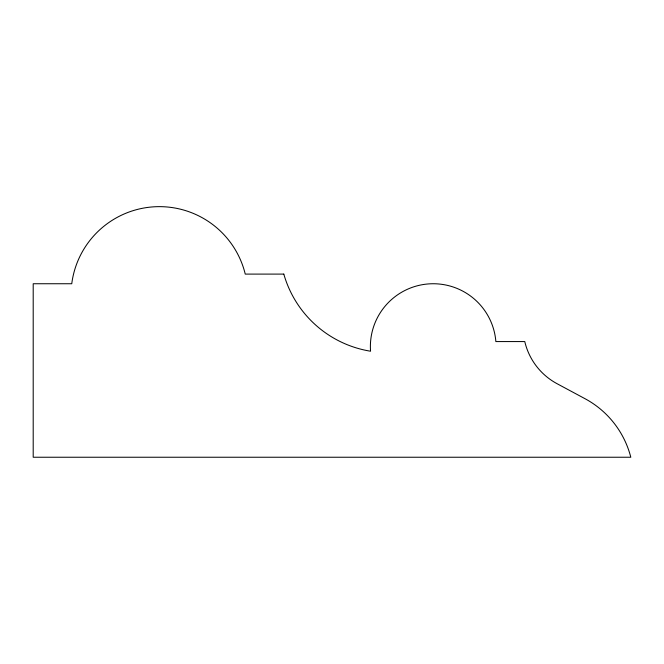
<?xml version="1.0" encoding="UTF-8"?>
<svg xmlns="http://www.w3.org/2000/svg" width="664" height="664" viewBox="0 0 664 664"><rect width="100%" height="100%" fill="white"/><g stroke="black" fill="none" stroke-linecap="round" stroke-linejoin="round"><path stroke-width="1" d="M283.81 274.099L245.248 274.099A88.362 88.362 0 0 0 71.754 283.744L33.2 283.744L33.2 457.239L630.8 457.239A92.329 92.329 0 0 0 584.967 398.674L557.088 383.717A64.474 64.474 0 0 1 524.776 341.57L495.859 341.57A62.839 62.839 0 0 0 428.404 283.926A62.839 62.839 0 0 0 370.553 351.214A108.091 108.091 0 0 1 283.81 274.099"/></g></svg>
